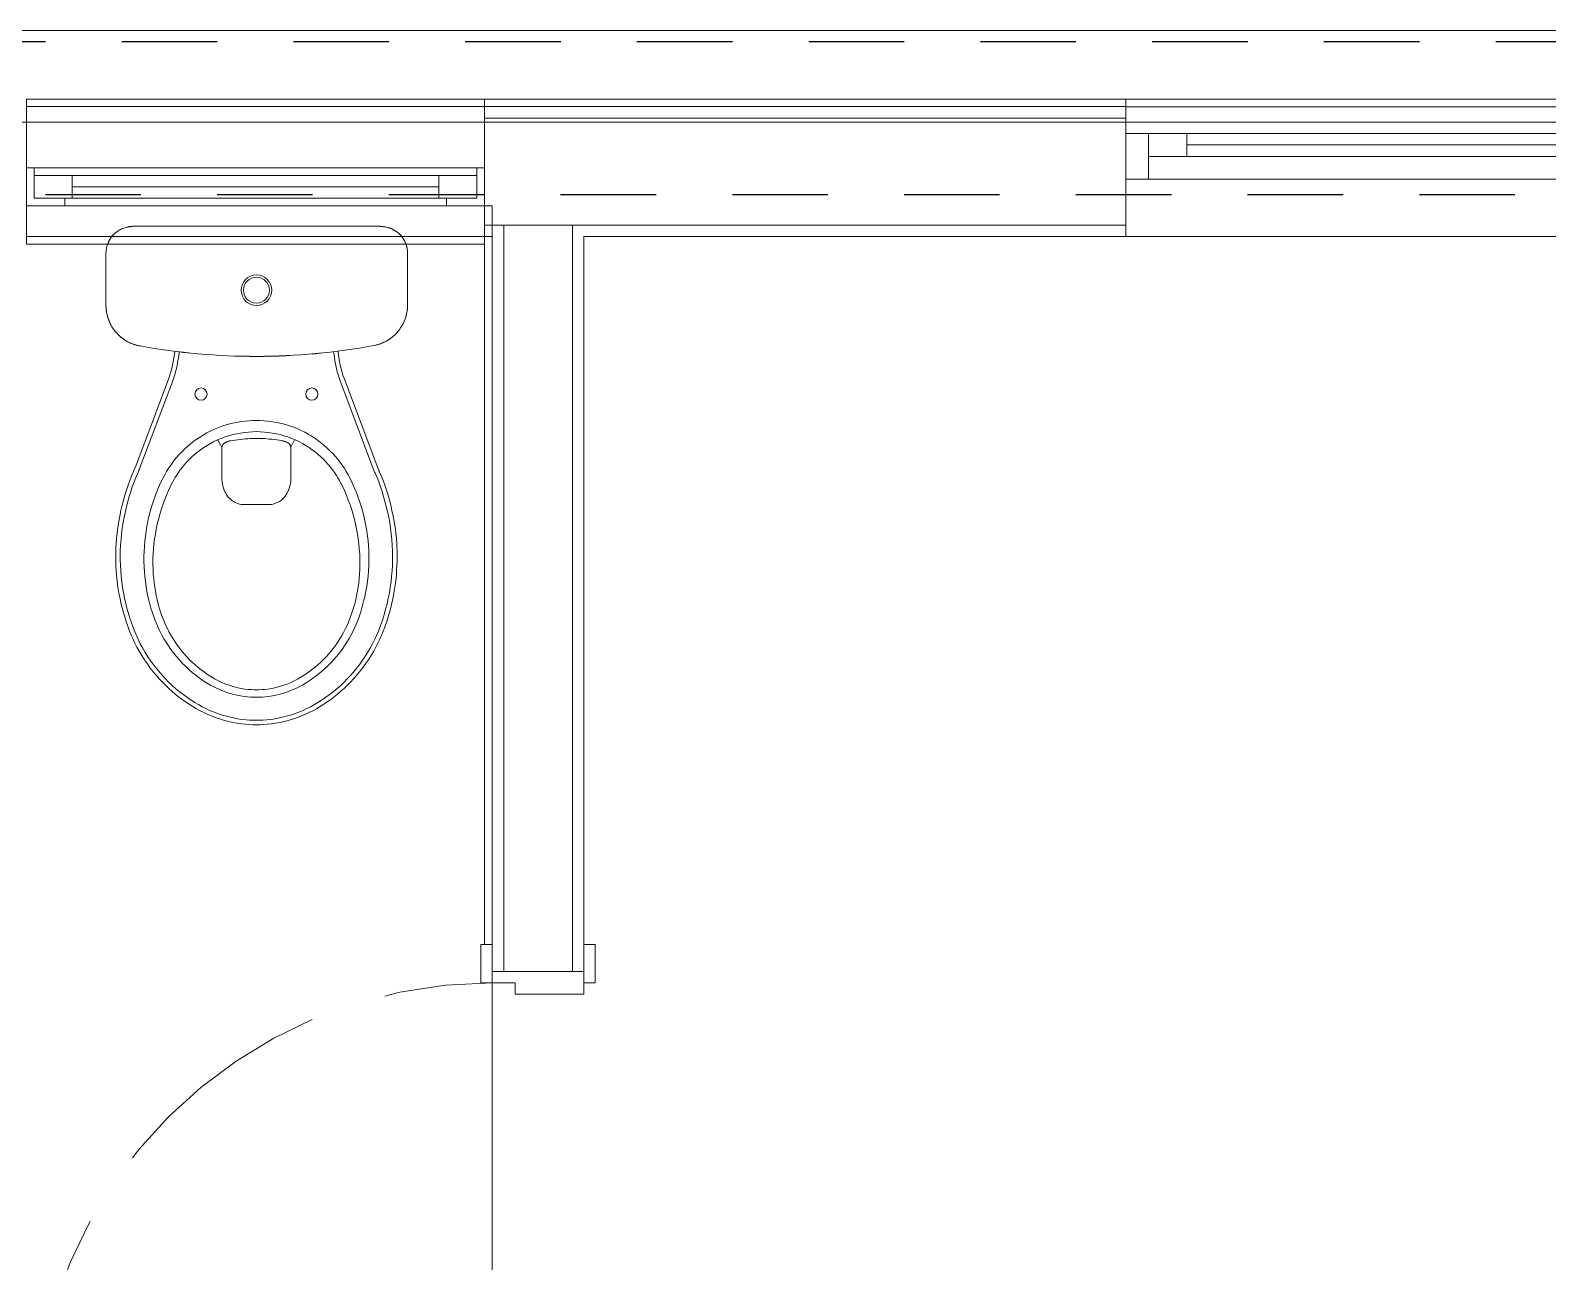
# Model space of a CAD drawing. Header units: millimetres. Extents: x 188.6 to 263.2, y 40.1 to 120.1.
# Drawn here: x 212.339 to 214.326, y 58.949 to 60.562 of the extents above; entities that cross this region are included whole.
import ezdxf

# ---------------------------------------------------------------- set-up
doc = ezdxf.new("R2010")
doc.units = ezdxf.units.MM
doc.set_wipeout_variables(frame=1)
for name, pattern in [('HIDDEN2', [0.1875, 0.125, -0.0625]), ('Linha Tracejada 3_1', [400, 300, -100]), ('Wipeout_Contour', [1000, 0, -1000])]:
    doc.linetypes.add(name, pattern=pattern)
for name, color, linetype in [('ARQ', 8, 'Continuous'), ('ESTR-VIGAS', 11, 'HIDDEN2'), ('ESTRUTURA', 7, 'Continuous'), ('Janelas ARCHICAD', 7, 'Continuous'), ('Portas ARCHICAD', 7, 'Continuous')]:
    doc.layers.add(name, color=color, linetype=linetype)

# ---------------------------------------------------------------- blocks, each defined once
blk = doc.blocks.new('ESTR-1TP-29.09.2016')
at = {"layer": 'ESTR-VIGAS'}
for points in [[(12.6374, 22.8702), (5.4374, 22.8702)], [(5.4374, 22.6702), (12.0924, 22.6702)]]:
    blk.add_lwpolyline(points, dxfattribs=at)
blk = doc.blocks.new('Vão de Janela Simples_2')
at = {"layer": 'Janelas ARCHICAD', "color": 8, "linetype": 'Continuous', "lineweight": 0}
for p, q in [((-300, 0), (-300, 10)), ((-300, 10), (300, 10)), ((-300, 0), (300, 0)), ((300, 0), (300, 10))]:
    blk.add_line(p, q, dxfattribs=at)
blk = doc.blocks.new('Vão de Janela Simples_3')
at = {"layer": 'Janelas ARCHICAD', "color": 8, "linetype": 'Continuous', "lineweight": 0}
for p, q in [((-700, 0), (-700, 10)), ((-700, 10), (700, 10)), ((-700, 0), (700, 0)), ((700, 0), (700, 10))]:
    blk.add_line(p, q, dxfattribs=at)
blk = doc.blocks.new('Janela de Correr 2-Folhas 21')
at = {"layer": 'Janelas ARCHICAD', "color": 8, "linetype": 'Continuous', "lineweight": 0}
for p, q in [((-700, 35), (700, 35)), ((-700, 35), (-700, 20)), ((-700, 20), (-700, 0)), ((700, 35), (700, 20)), ((700, 20), (700, 0)), ((-700, 0), (-670, 0)), ((-700, 0), (-700, -60)), ((-700, 0), (-700, -60)), ((-670, 0), (25, 0)), ((-670, 0), (-670, -60)), ((-25, 0), (670, 0)), ((-25, 0), (25, 0)), ((-25, -30), (-25, 0)), ((25, 0), (25, -30)), ((25, 0), (620, 0)), ((620, -30), (620, 0)), ((620, 0), (670, 0)), ((670, -60), (670, 0)), ((670, 0), (700, 0)), ((670, 0), (670, -30)), ((700, 0), (700, -60)), ((700, 0), (700, -60)), ((25, -15), (620, -15)), ((-670, -30), (-620, -30)), ((-670, -60), (-670, -30)), ((-620, -30), (-620, -60)), ((-620, -30), (-25, -30)), ((-25, -60), (-25, -30)), ((-25, -30), (25, -30)), ((25, -30), (-25, -30)), ((25, -30), (25, -60)), ((620, -30), (25, -30)), ((670, -30), (620, -30)), ((-620, -45), (-25, -45)), ((-670, -60), (-700, -60)), ((-700, -60), (-700, -120)), ((25, -60), (-670, -60)), ((-620, -60), (-670, -60)), ((-25, -60), (-620, -60)), ((670, -60), (-25, -60)), ((25, -60), (-25, -60)), ((700, -60), (670, -60)), ((700, -60), (700, -120)), ((-700, -120), (-700, -135)), ((-700, -135), (700, -135)), ((700, -120), (700, -135))]:
    blk.add_line(p, q, dxfattribs=at)
blk = doc.blocks.new('Janela 21')
at = {"layer": 'Janelas ARCHICAD', "color": 8, "linetype": 'Continuous', "lineweight": 0}
for p, q in [((-300, 80), (300, 80)), ((-300, 80), (-300, 65)), ((300, 80), (300, 65)), ((-300, 65), (-300, 0)), ((300, 65), (300, 0)), ((-300, 0), (-290, 0)), ((-300, 0), (-300, -50)), ((-300, 0), (-300, -50)), ((-290, 0), (-290, -40)), ((-290, 0), (290, 0)), ((290, -40), (290, 0)), ((290, 0), (300, 0)), ((300, 0), (300, -50)), ((300, 0), (300, -50)), ((-290, -10), (-240, -10)), ((-290, -40), (-290, -10)), ((-240, -10), (240, -10)), ((-240, -10), (-240, -40)), ((-240, -10), (240, -10)), ((240, -40), (240, -10)), ((240, -10), (290, -10)), ((290, -10), (290, -40)), ((-240, -25), (240, -25)), ((-250, -50), (-300, -50)), ((-300, -50), (-300, -75)), ((-290, -40), (-250, -40)), ((-240, -40), (-290, -40)), ((-250, -40), (-250, -50)), ((250, -50), (-250, -50)), ((240, -40), (-240, -40)), ((290, -40), (240, -40)), ((250, -50), (250, -40)), ((250, -40), (290, -40)), ((300, -50), (250, -50)), ((300, -50), (300, -75)), ((-300, -75), (-300, -90)), ((300, -75), (300, -90)), ((-300, -90), (300, -90))]:
    blk.add_line(p, q, dxfattribs=at)
blk = doc.blocks.new('Porta 21_4')
at = {"layer": 'Portas ARCHICAD', "color": 8, "linetype": 'Continuous', "lineweight": 0}
for p, q in [((270, 0), (270, 600)), ((270, 600), (300, 600)), ((300, 600), (300, 0)), ((-300, 15), (-350, 15)), ((-350, 15), (-350, 0)), ((-350, 0), (-300, 0)), ((-315, 0), (-350, 0)), ((-315, 0), (-350, 0)), ((-315, 0), (315, 0)), ((-300, 0), (-315, 0)), ((-315, 0), (-315, -120)), ((-315, -15), (-315, 0)), ((-315, -15), (-315, 0)), ((-300, 0), (-300, 15)), ((-300, -30), (-300, 0)), ((300, 0), (270, 0)), ((350, 15), (300, 15)), ((300, 15), (300, 0)), ((300, 0), (350, 0)), ((315, 0), (300, 0)), ((300, 0), (300, -30)), ((315, -120), (315, 0)), ((315, -15), (315, 0)), ((315, -15), (315, 0)), ((315, 0), (350, 0)), ((315, 0), (350, 0)), ((350, 0), (350, 15)), ((-315, -105), (-315, -15)), ((-315, -105), (-315, -15)), ((315, -105), (315, -15)), ((315, -105), (315, -15)), ((-285, -30), (-300, -30)), ((-285, -120), (-285, -30)), ((300, -30), (285, -30)), ((285, -30), (285, -120)), ((-315, -120), (-315, -105)), ((-315, -120), (-315, -105)), ((315, -120), (315, -105)), ((315, -120), (315, -105)), ((-300, -120), (-350, -120)), ((-350, -120), (-350, -135)), ((-315, -120), (-350, -120)), ((-315, -120), (-350, -120)), ((-350, -135), (-300, -135)), ((-315, -120), (-285, -120)), ((-300, -135), (-300, -120)), ((285, -120), (315, -120)), ((350, -120), (300, -120)), ((300, -120), (300, -135)), ((300, -135), (350, -135)), ((315, -120), (350, -120)), ((315, -120), (350, -120)), ((350, -135), (350, -120))]:
    blk.add_line(p, q, dxfattribs=at)
at = {"layer": 'Portas ARCHICAD', "color": 8, "linetype": 'Linha Tracejada 3_1', "lineweight": 0}
blk.add_arc((300, 0), 600, 90, 180, dxfattribs=at)
blk = doc.blocks.new('Vão de Porta Simples_19')
at = {"layer": 'Portas ARCHICAD', "color": 7, "linetype": 'Continuous', "lineweight": 0}
for p, q in [((-350, 0), (-350, 10)), ((350, 0), (350, 10))]:
    blk.add_line(p, q, dxfattribs=at)
blk = doc.blocks.new('arq-3pav')
at = {"layer": 'ARQ', "color": 8, "linetype": 'Continuous', "lineweight": 0}
for p, q in [((8.7653, 20.1701), (8.7653, 20.1101)), ((7.9253, 20.1251), (7.9253, 20.0751)), ((7.4642, 20.0484), (7.4642, 20.048)), ((7.4642, 20.0484), (7.7883, 20.0484)), ((7.4643, 20.048), (7.4643, 20.048)), ((7.7896, 20.048), (7.7896, 20.048)), ((7.4294, 20.0131), (7.4294, 19.9448)), ((7.4294, 20.0131), (7.4294, 20.0131)), ((7.4294, 20.0131), (7.4294, 19.9448)), ((7.8244, 19.9452), (7.8244, 20.0131)), ((7.8244, 20.0131), (7.8244, 20.0131)), ((7.8244, 19.9452), (7.8244, 20.0131)), ((7.4294, 19.9448), (7.4294, 19.9448)), ((7.8244, 19.9452), (7.8244, 19.9452)), ((7.4736, 19.8918), (7.4736, 19.8918)), ((7.7804, 19.8923), (7.7804, 19.8923)), ((7.4675, 19.7321), (7.5113, 19.8481)), ((7.5169, 19.846), (7.473, 19.73)), ((7.7361, 19.846), (7.78, 19.73)), ((7.7855, 19.7321), (7.7417, 19.8481)), ((7.6265, 19.7792), (7.6265, 19.7795)), ((7.5813, 19.7591), (7.576, 19.7685)), ((7.5813, 19.7517), (7.5813, 19.7591)), ((7.6717, 19.7591), (7.6762, 19.7689)), ((7.6717, 19.7517), (7.6717, 19.7591)), ((7.5813, 19.7515), (7.5813, 19.7517)), ((7.5813, 19.7517), (7.5813, 19.7515)), ((7.5813, 19.7481), (7.5813, 19.7515)), ((7.5813, 19.7481), (7.5813, 19.7276)), ((7.6717, 19.7515), (7.6717, 19.7517)), ((7.6717, 19.7517), (7.6717, 19.7515)), ((7.6717, 19.7481), (7.6717, 19.7515)), ((7.6717, 19.7481), (7.6717, 19.7276)), ((7.4652, 19.7283), (7.4651, 19.7283)), ((7.5813, 19.72), (7.5813, 19.7276)), ((7.6717, 19.72), (7.6717, 19.7276)), ((7.5159, 19.7119), (7.516, 19.7122)), ((7.5161, 19.7118), (7.5162, 19.7121)), ((7.7368, 19.7121), (7.7369, 19.7118)), ((7.7371, 19.7119), (7.737, 19.7122)), ((7.6265, 19.684), (7.6109, 19.684)), ((7.6265, 19.684), (7.6421, 19.684)), ((7.5032, 19.5369), (7.5031, 19.5372)), ((7.5033, 19.5369), (7.5032, 19.5372)), ((7.7498, 19.5372), (7.7497, 19.5369)), ((7.7498, 19.5369), (7.7499, 19.5372)), ((7.5716, 19.4559), (7.5712, 19.4562)), ((7.5717, 19.456), (7.5713, 19.4563)), ((7.6265, 19.4414), (7.6265, 19.4415)), ((7.6265, 19.4413), (7.6265, 19.4414)), ((7.6817, 19.4563), (7.6813, 19.456)), ((7.6814, 19.4559), (7.6818, 19.4562))]:
    blk.add_line(p, q, dxfattribs=at)
at = {"layer": 'ARQ', "color": 8, "linetype": 'Continuous', "lineweight": 0, "flags": 128}
for points in [[(7.9354, 20.0751), (7.9254, 20.0751)], [(7.4643, 20.048), (7.4609, 20.0478), (7.4575, 20.0473), (7.4542, 20.0465), (7.451, 20.0454), (7.4479, 20.0439), (7.4449, 20.0421), (7.4422, 20.0401), (7.4396, 20.0378), (7.4373, 20.0353), (7.4353, 20.0325), (7.4335, 20.0296), (7.4321, 20.0265), (7.4309, 20.0232), (7.4301, 20.0199), (7.4296, 20.0165), (7.4294, 20.0131)], [(7.4643, 20.048), (7.4635, 20.048), (7.4622, 20.048), (7.4608, 20.0478), (7.4594, 20.0477), (7.458, 20.0475), (7.4567, 20.0472), (7.4554, 20.0469), (7.454, 20.0465), (7.4527, 20.0461), (7.4514, 20.0456), (7.4502, 20.045), (7.4489, 20.0445), (7.4477, 20.0438), (7.4465, 20.0432), (7.4453, 20.0424), (7.4442, 20.0417), (7.4431, 20.0409), (7.442, 20.04), (7.441, 20.0391), (7.44, 20.0382), (7.439, 20.0372), (7.4381, 20.0362), (7.4372, 20.0351), (7.4363, 20.0341), (7.4355, 20.0329), (7.4348, 20.0318), (7.4341, 20.0306), (7.4334, 20.0294), (7.4328, 20.0282), (7.4322, 20.0269), (7.4317, 20.0257), (7.4313, 20.0244), (7.4308, 20.0231), (7.4305, 20.0217), (7.4302, 20.0204), (7.4299, 20.019), (7.4297, 20.0177), (7.4296, 20.0163), (7.4295, 20.0149), (7.4294, 20.0135), (7.4294, 20.0131)], [(7.8244, 20.0131), (7.8243, 20.0165), (7.8238, 20.0199), (7.8229, 20.0232), (7.8218, 20.0265), (7.8203, 20.0296), (7.8186, 20.0325), (7.8165, 20.0353), (7.8142, 20.0378), (7.8117, 20.0401), (7.8089, 20.0421), (7.806, 20.0439), (7.8029, 20.0454), (7.7997, 20.0465), (7.7963, 20.0473), (7.793, 20.0478), (7.7896, 20.048)], [(7.8244, 20.0131), (7.8244, 20.0139), (7.8244, 20.0153), (7.8243, 20.0167), (7.8241, 20.018), (7.8239, 20.0194), (7.8236, 20.0207), (7.8233, 20.0221), (7.8229, 20.0234), (7.8225, 20.0247), (7.822, 20.026), (7.8215, 20.0273), (7.8209, 20.0285), (7.8203, 20.0297), (7.8196, 20.0309), (7.8189, 20.0321), (7.8181, 20.0332), (7.8173, 20.0343), (7.8164, 20.0354), (7.8155, 20.0365), (7.8146, 20.0375), (7.8136, 20.0384), (7.8126, 20.0394), (7.8116, 20.0402), (7.8105, 20.0411), (7.8094, 20.0419), (7.8082, 20.0426), (7.807, 20.0433), (7.8058, 20.044), (7.8046, 20.0446), (7.8034, 20.0452), (7.8021, 20.0457), (7.8008, 20.0462), (7.7995, 20.0466), (7.7982, 20.047), (7.7968, 20.0473), (7.7955, 20.0475), (7.7941, 20.0477), (7.7927, 20.0479), (7.7913, 20.048), (7.79, 20.048), (7.7896, 20.048)], [(7.9253, 20.0251), (7.9254, 20.0251)], [(7.9254, 20.0251), (7.9254, 19.1077)], [(7.4294, 19.9448), (7.4295, 19.9417), (7.4298, 19.9387), (7.4302, 19.9357), (7.4308, 19.9327), (7.4315, 19.9298), (7.4325, 19.9269), (7.4335, 19.9241), (7.4348, 19.9213), (7.4362, 19.9186), (7.4377, 19.916), (7.4394, 19.9135), (7.4412, 19.9111), (7.4432, 19.9088), (7.4453, 19.9066), (7.4475, 19.9046), (7.4498, 19.9026), (7.4522, 19.9008), (7.4547, 19.8991), (7.4573, 19.8976), (7.46, 19.8962), (7.4627, 19.895), (7.4656, 19.8939), (7.4684, 19.893), (7.4714, 19.8923), (7.4736, 19.8918)], [(7.4294, 19.9448), (7.4294, 19.9446), (7.4294, 19.9428), (7.4295, 19.9411), (7.4297, 19.9394), (7.4299, 19.9377), (7.4301, 19.936), (7.4304, 19.9343), (7.4308, 19.9327), (7.4312, 19.931), (7.4317, 19.9294), (7.4322, 19.9277), (7.4327, 19.9261), (7.4334, 19.9245), (7.434, 19.9229), (7.4347, 19.9214), (7.4355, 19.9199), (7.4363, 19.9184), (7.4372, 19.9169), (7.4381, 19.9155), (7.439, 19.914), (7.44, 19.9127), (7.441, 19.9113), (7.4421, 19.91), (7.4433, 19.9087), (7.4444, 19.9074), (7.4456, 19.9062), (7.4468, 19.9051), (7.4481, 19.9039), (7.4494, 19.9029), (7.4508, 19.9018), (7.4522, 19.9008), (7.4536, 19.8998), (7.455, 19.8989), (7.4565, 19.8981), (7.458, 19.8972), (7.4595, 19.8965), (7.461, 19.8957), (7.4626, 19.895), (7.4642, 19.8944), (7.4658, 19.8938), (7.4674, 19.8933), (7.4691, 19.8928), (7.4707, 19.8924), (7.4724, 19.892), (7.4736, 19.8918)], [(7.7804, 19.8923), (7.7834, 19.8929), (7.7863, 19.8937), (7.7892, 19.8947), (7.792, 19.8958), (7.7947, 19.8971), (7.7974, 19.8985), (7.8, 19.9001), (7.8025, 19.9018), (7.8049, 19.9037), (7.8072, 19.9057), (7.8093, 19.9078), (7.8114, 19.9101), (7.8133, 19.9124), (7.815, 19.9148), (7.8167, 19.9174), (7.8182, 19.92), (7.8195, 19.9227), (7.8207, 19.9255), (7.8217, 19.9283), (7.8226, 19.9312), (7.8233, 19.9341), (7.8238, 19.9371), (7.8242, 19.9401), (7.8244, 19.9431), (7.8244, 19.9452)], [(7.7804, 19.8923), (7.7806, 19.8923), (7.7823, 19.8927), (7.784, 19.8931), (7.7857, 19.8935), (7.7873, 19.894), (7.7889, 19.8946), (7.7905, 19.8952), (7.7921, 19.8958), (7.7936, 19.8966), (7.7952, 19.8973), (7.7967, 19.8981), (7.7982, 19.899), (7.7996, 19.8999), (7.8011, 19.9008), (7.8025, 19.9018), (7.8038, 19.9028), (7.8051, 19.9039), (7.8064, 19.905), (7.8077, 19.9061), (7.8089, 19.9073), (7.8101, 19.9086), (7.8112, 19.9098), (7.8123, 19.9111), (7.8134, 19.9125), (7.8144, 19.9139), (7.8154, 19.9153), (7.8163, 19.9167), (7.8172, 19.9181), (7.818, 19.9196), (7.8188, 19.9211), (7.8195, 19.9227), (7.8202, 19.9242), (7.8208, 19.9258), (7.8214, 19.9274), (7.822, 19.929), (7.8225, 19.9307), (7.8229, 19.9323), (7.8233, 19.934), (7.8236, 19.9357), (7.8239, 19.9374), (7.8241, 19.9391), (7.8243, 19.9408), (7.8244, 19.9425), (7.8244, 19.9442), (7.8244, 19.9452)], [(7.5113, 19.8481), (7.5128, 19.8522), (7.514, 19.8564), (7.5152, 19.8606), (7.5162, 19.865), (7.5171, 19.8693), (7.5179, 19.8737), (7.5191, 19.8809), (7.5197, 19.8848)], [(7.5256, 19.884), (7.5253, 19.8822), (7.5243, 19.8761), (7.5233, 19.87), (7.5225, 19.866), (7.5216, 19.862), (7.5206, 19.8579), (7.5195, 19.8539), (7.5183, 19.85), (7.5169, 19.846)], [(7.7274, 19.8842), (7.7277, 19.8822), (7.7287, 19.8761), (7.7297, 19.87), (7.7305, 19.866), (7.7314, 19.862), (7.7324, 19.8579), (7.7335, 19.8539), (7.7347, 19.85), (7.7361, 19.846)], [(7.7417, 19.8481), (7.7402, 19.8522), (7.739, 19.8564), (7.7378, 19.8606), (7.7368, 19.865), (7.7359, 19.8693), (7.7351, 19.8737), (7.7339, 19.8809), (7.7333, 19.885)], [(7.5039, 19.7183), (7.5063, 19.7229), (7.5089, 19.7275), (7.5116, 19.7319), (7.5146, 19.7362), (7.5179, 19.7408), (7.5215, 19.7452), (7.5253, 19.7495), (7.5292, 19.7536), (7.5326, 19.7569), (7.536, 19.7601), (7.5396, 19.7631), (7.5433, 19.766), (7.5471, 19.7688), (7.5518, 19.772), (7.5566, 19.775), (7.5616, 19.7778), (7.5666, 19.7804), (7.5709, 19.7824), (7.5752, 19.7842), (7.5796, 19.7859), (7.584, 19.7874), (7.5885, 19.7888), (7.5931, 19.79), (7.5977, 19.7911), (7.6024, 19.792), (7.6071, 19.7928), (7.6119, 19.7934), (7.6168, 19.7938), (7.6216, 19.7941), (7.6265, 19.7942)], [(7.516, 19.7122), (7.5178, 19.7156), (7.5197, 19.7189), (7.5217, 19.7222), (7.5242, 19.7259), (7.5268, 19.7296), (7.5296, 19.7331), (7.5324, 19.7365), (7.5355, 19.74), (7.5387, 19.7433), (7.542, 19.7464), (7.5454, 19.7495), (7.5493, 19.7527), (7.5534, 19.7558), (7.5576, 19.7587), (7.5619, 19.7614), (7.5663, 19.764), (7.5709, 19.7664), (7.5756, 19.7686), (7.5803, 19.7706), (7.5853, 19.7725), (7.5904, 19.7741), (7.5955, 19.7756), (7.6007, 19.7768), (7.6058, 19.7777), (7.6109, 19.7785), (7.6161, 19.779), (7.6213, 19.7794), (7.6265, 19.7795)], [(7.6265, 19.7942), (7.6313, 19.7941), (7.636, 19.7938), (7.6408, 19.7934), (7.6455, 19.7928), (7.6503, 19.7921), (7.6551, 19.7911), (7.6598, 19.79), (7.6645, 19.7888), (7.6699, 19.7871), (7.6753, 19.7852), (7.6806, 19.783), (7.6858, 19.7807), (7.69, 19.7786), (7.6941, 19.7763), (7.6981, 19.774), (7.7021, 19.7714), (7.7059, 19.7688), (7.7105, 19.7654), (7.7149, 19.7618), (7.7192, 19.758), (7.7233, 19.7541), (7.7266, 19.7507), (7.7297, 19.7472), (7.7328, 19.7437), (7.7357, 19.74), (7.7384, 19.7362), (7.7414, 19.7319), (7.7441, 19.7275), (7.7467, 19.7229), (7.7491, 19.7183)], [(7.737, 19.7122), (7.7352, 19.7156), (7.7333, 19.7189), (7.7313, 19.7222), (7.7288, 19.7259), (7.7262, 19.7296), (7.7234, 19.7331), (7.7206, 19.7365), (7.7175, 19.74), (7.7143, 19.7433), (7.711, 19.7464), (7.7076, 19.7495), (7.7037, 19.7527), (7.6996, 19.7558), (7.6954, 19.7587), (7.6911, 19.7614), (7.6867, 19.764), (7.6821, 19.7664), (7.6774, 19.7686), (7.6727, 19.7706), (7.6677, 19.7725), (7.6626, 19.7741), (7.6575, 19.7756), (7.6523, 19.7768), (7.6472, 19.7777), (7.6421, 19.7785), (7.6369, 19.779), (7.6317, 19.7794), (7.6265, 19.7795)], [(7.5813, 19.7591), (7.5815, 19.7599), (7.5817, 19.7606), (7.5819, 19.7613), (7.5822, 19.7619), (7.5825, 19.7625), (7.5828, 19.7629), (7.5831, 19.7633), (7.5834, 19.7637), (7.5838, 19.764), (7.5838, 19.764)], [(7.5838, 19.764), (7.5841, 19.7642), (7.5846, 19.7646), (7.5852, 19.7649), (7.5858, 19.7652), (7.5864, 19.7656), (7.5871, 19.7659), (7.5877, 19.7661), (7.5884, 19.7664), (7.5891, 19.7666), (7.5898, 19.7669), (7.5906, 19.7671), (7.5913, 19.7672), (7.5918, 19.7673)], [(7.5918, 19.7673), (7.5922, 19.7674), (7.5955, 19.768), (7.5988, 19.7685), (7.6021, 19.7689), (7.6054, 19.7694), (7.6086, 19.7697), (7.6119, 19.77), (7.6151, 19.7702), (7.6183, 19.7704), (7.6214, 19.7705), (7.6245, 19.7706), (7.6265, 19.7706)], [(7.6265, 19.7706), (7.6278, 19.7706), (7.6308, 19.7705), (7.634, 19.7704), (7.6371, 19.7703), (7.6402, 19.7701), (7.6434, 19.7698), (7.6466, 19.7695), (7.6498, 19.7691), (7.6531, 19.7687), (7.6563, 19.7682), (7.6596, 19.7676), (7.6612, 19.7673)], [(7.6612, 19.7673), (7.6616, 19.7672), (7.6623, 19.7671), (7.663, 19.7669), (7.6637, 19.7667), (7.6644, 19.7665), (7.6651, 19.7662), (7.6658, 19.7659), (7.6664, 19.7657), (7.667, 19.7654), (7.6676, 19.765), (7.6682, 19.7647), (7.6687, 19.7643), (7.6692, 19.764)], [(7.6692, 19.764), (7.6693, 19.7639), (7.6697, 19.7636), (7.67, 19.7632), (7.6703, 19.7628), (7.6706, 19.7624), (7.6709, 19.7618), (7.6711, 19.7612), (7.6713, 19.7606), (7.6715, 19.7599), (7.6717, 19.7591), (7.6717, 19.7591)], [(7.5813, 19.7517), (7.5813, 19.7517)], [(7.6717, 19.7517), (7.6717, 19.7517)], [(7.449, 19.6763), (7.4506, 19.683), (7.4523, 19.6896), (7.4541, 19.6962), (7.4561, 19.7027), (7.4583, 19.7092), (7.4606, 19.7157), (7.463, 19.7216), (7.4655, 19.7275)], [(7.471, 19.7251), (7.4685, 19.7194), (7.4662, 19.7136), (7.4639, 19.7073), (7.4618, 19.7009), (7.4599, 19.6945), (7.4581, 19.6881), (7.4564, 19.6815), (7.4548, 19.675)], [(7.4933, 19.5336), (7.4915, 19.5385), (7.4899, 19.5435), (7.4883, 19.5485), (7.4869, 19.5536), (7.4856, 19.5587), (7.4844, 19.5638), (7.4831, 19.5702), (7.482, 19.5766), (7.481, 19.5831), (7.4803, 19.5896), (7.4797, 19.5961), (7.4793, 19.6026), (7.4791, 19.6093), (7.4791, 19.616), (7.4793, 19.6227), (7.4797, 19.6294), (7.4802, 19.6361), (7.481, 19.6428), (7.4819, 19.6493), (7.483, 19.6557), (7.4843, 19.6621), (7.4857, 19.6684), (7.4873, 19.6747), (7.4891, 19.681), (7.4911, 19.6874), (7.4933, 19.6937), (7.4957, 19.7), (7.4982, 19.7062), (7.501, 19.7123), (7.5039, 19.7183)], [(7.5949, 19.689), (7.5932, 19.6904), (7.5916, 19.6918), (7.5901, 19.6934), (7.5887, 19.6952), (7.5874, 19.697), (7.5863, 19.6989), (7.5853, 19.7008), (7.5844, 19.7028), (7.5834, 19.7055), (7.5826, 19.7084), (7.582, 19.7113), (7.5816, 19.7141), (7.5814, 19.717), (7.5813, 19.72)], [(7.6581, 19.689), (7.6598, 19.6904), (7.6614, 19.6918), (7.6629, 19.6934), (7.6643, 19.6952), (7.6656, 19.697), (7.6667, 19.6989), (7.6677, 19.7008), (7.6686, 19.7028), (7.6696, 19.7055), (7.6704, 19.7084), (7.671, 19.7113), (7.6714, 19.7141), (7.6716, 19.717), (7.6717, 19.72)], [(7.7491, 19.7183), (7.752, 19.7125), (7.7546, 19.7065), (7.7571, 19.7005), (7.7594, 19.6944), (7.7616, 19.6883), (7.7636, 19.6821), (7.7654, 19.6756), (7.7671, 19.6692), (7.7686, 19.6626), (7.7699, 19.6561), (7.7711, 19.6495), (7.772, 19.6428), (7.7727, 19.6363), (7.7733, 19.6298), (7.7737, 19.6233), (7.7739, 19.6168), (7.7739, 19.6103), (7.7737, 19.6037), (7.7734, 19.597), (7.7728, 19.5903), (7.772, 19.5837), (7.7711, 19.577), (7.7699, 19.5704), (7.7686, 19.5638), (7.7674, 19.5587), (7.7661, 19.5536), (7.7647, 19.5486), (7.7632, 19.5435), (7.7615, 19.5385), (7.7597, 19.5336)], [(7.782, 19.7251), (7.7845, 19.7194), (7.7868, 19.7136), (7.7891, 19.7073), (7.7912, 19.7009), (7.7931, 19.6945), (7.7949, 19.6881), (7.7966, 19.6815), (7.7982, 19.675)], [(7.804, 19.6763), (7.8024, 19.683), (7.8007, 19.6896), (7.7989, 19.6962), (7.7969, 19.7027), (7.7947, 19.7092), (7.7924, 19.7157), (7.79, 19.7216), (7.7875, 19.7275)], [(7.5031, 19.5372), (7.5027, 19.5383), (7.5009, 19.5435), (7.4992, 19.5488), (7.4978, 19.5541), (7.4964, 19.5595), (7.4952, 19.5649), (7.4942, 19.5704), (7.4933, 19.576), (7.4925, 19.5816), (7.4919, 19.5872), (7.4914, 19.5928), (7.4911, 19.5994), (7.4909, 19.6061), (7.491, 19.6128), (7.4912, 19.6195), (7.4917, 19.6261), (7.4923, 19.6326), (7.4931, 19.639), (7.4941, 19.6454), (7.4952, 19.6518), (7.4966, 19.6582), (7.4981, 19.6645), (7.4998, 19.6709), (7.5017, 19.6773), (7.5038, 19.6836), (7.5061, 19.6899), (7.5086, 19.6961), (7.5112, 19.7022), (7.5135, 19.7071), (7.5159, 19.7119)], [(7.5159, 19.7119), (7.516, 19.7119), (7.5161, 19.7118), (7.5161, 19.7118)], [(7.5162, 19.7121), (7.5162, 19.7121), (7.5162, 19.7121), (7.5161, 19.7122), (7.516, 19.7122)], [(7.7368, 19.7121), (7.7368, 19.7121), (7.7369, 19.7122), (7.737, 19.7122)], [(7.7371, 19.7119), (7.737, 19.7119), (7.7369, 19.7118), (7.7369, 19.7118)], [(7.7499, 19.5372), (7.7503, 19.5383), (7.7521, 19.5435), (7.7538, 19.5488), (7.7553, 19.5541), (7.7566, 19.5595), (7.7578, 19.5649), (7.7588, 19.5704), (7.7597, 19.576), (7.7605, 19.5816), (7.7611, 19.5872), (7.7616, 19.5928), (7.7619, 19.5994), (7.7621, 19.6061), (7.762, 19.6128), (7.7618, 19.6195), (7.7613, 19.6261), (7.7607, 19.6326), (7.7599, 19.639), (7.7589, 19.6454), (7.7578, 19.6518), (7.7564, 19.6582), (7.7549, 19.6645), (7.7532, 19.6709), (7.7513, 19.6773), (7.7492, 19.6836), (7.7469, 19.6899), (7.7444, 19.6961), (7.7418, 19.7022), (7.7395, 19.7071), (7.7371, 19.7119)], [(7.6109, 19.684), (7.6087, 19.6841), (7.6066, 19.6843), (7.6045, 19.6847), (7.6025, 19.6853), (7.6009, 19.6858), (7.5993, 19.6865), (7.5978, 19.6872), (7.5963, 19.6881), (7.5949, 19.689)], [(7.6421, 19.684), (7.6443, 19.6841), (7.6464, 19.6843), (7.6485, 19.6847), (7.6505, 19.6853), (7.6521, 19.6858), (7.6537, 19.6865), (7.6552, 19.6872), (7.6567, 19.6881), (7.6581, 19.689)], [(7.4422, 19.6156), (7.4422, 19.6197), (7.4423, 19.6238), (7.4424, 19.628), (7.4426, 19.6321), (7.4432, 19.6395), (7.4439, 19.6469), (7.4449, 19.6543), (7.4461, 19.6617), (7.4474, 19.669), (7.449, 19.6763)], [(7.4548, 19.675), (7.4533, 19.6677), (7.4519, 19.6604), (7.4507, 19.6531), (7.4498, 19.6457), (7.4491, 19.6382), (7.4485, 19.6307), (7.4482, 19.6231), (7.4481, 19.6156)], [(7.7982, 19.675), (7.7998, 19.6677), (7.8011, 19.6604), (7.8023, 19.6531), (7.8032, 19.6457), (7.8039, 19.6382), (7.8045, 19.6307), (7.8048, 19.6231), (7.8049, 19.6156)], [(7.8108, 19.6156), (7.8108, 19.6197), (7.8107, 19.6238), (7.8106, 19.628), (7.8104, 19.6321), (7.8098, 19.6395), (7.8091, 19.6469), (7.8081, 19.6543), (7.8069, 19.6617), (7.8056, 19.669), (7.804, 19.6763)], [(7.6265, 19.3956), (7.6218, 19.3957), (7.6171, 19.3959), (7.6124, 19.3962), (7.6068, 19.3968), (7.6013, 19.3976), (7.5958, 19.3987), (7.5903, 19.3999), (7.5848, 19.4012), (7.5793, 19.4029), (7.5738, 19.4047), (7.5684, 19.4068), (7.563, 19.409), (7.5578, 19.4115), (7.5528, 19.414), (7.5479, 19.4167), (7.5431, 19.4195), (7.5384, 19.4225), (7.5338, 19.4256), (7.5292, 19.4289), (7.5246, 19.4323), (7.5202, 19.4359), (7.5158, 19.4395), (7.5116, 19.4433), (7.5074, 19.4474), (7.5033, 19.4515), (7.4993, 19.4557), (7.4954, 19.4601), (7.4917, 19.4646), (7.4875, 19.4699), (7.4836, 19.4753), (7.4798, 19.4808), (7.4762, 19.4865), (7.4728, 19.4922), (7.47, 19.4973), (7.4674, 19.5024), (7.4649, 19.5076), (7.4626, 19.5129), (7.4604, 19.5182), (7.4584, 19.5235), (7.4558, 19.5308), (7.4535, 19.5382), (7.4514, 19.5456), (7.4495, 19.553), (7.4478, 19.5606), (7.4464, 19.5681), (7.4451, 19.5759), (7.444, 19.5838), (7.4432, 19.5917), (7.4428, 19.5976), (7.4424, 19.6036), (7.4422, 19.6096), (7.4422, 19.6156)], [(7.4481, 19.6156), (7.4481, 19.6117), (7.4483, 19.6045), (7.4488, 19.5973), (7.4494, 19.5901), (7.4502, 19.5829), (7.4512, 19.5757), (7.4523, 19.5686), (7.4538, 19.5613), (7.4554, 19.5541), (7.4572, 19.5468), (7.4593, 19.5397), (7.4615, 19.5326), (7.464, 19.5256), (7.4663, 19.5195), (7.4688, 19.5135), (7.4715, 19.5076), (7.4744, 19.5017), (7.4775, 19.496), (7.4809, 19.4902), (7.4844, 19.4846), (7.4882, 19.479), (7.4922, 19.4736), (7.4963, 19.4683), (7.4999, 19.464), (7.5037, 19.4598), (7.5075, 19.4556), (7.5115, 19.4516), (7.5156, 19.4477), (7.5207, 19.4432), (7.5259, 19.4389), (7.5312, 19.4348), (7.5367, 19.4308), (7.5412, 19.4277), (7.5459, 19.4248), (7.5506, 19.422), (7.5554, 19.4193), (7.5604, 19.4168), (7.5652, 19.4145), (7.5702, 19.4124), (7.5753, 19.4105), (7.5804, 19.4088), (7.5856, 19.4072), (7.5909, 19.4058), (7.5964, 19.4046), (7.6019, 19.4036), (7.6074, 19.4027), (7.613, 19.4021), (7.6175, 19.4018), (7.622, 19.4016), (7.6265, 19.4015)], [(7.6265, 19.3956), (7.6312, 19.3957), (7.6359, 19.3959), (7.6406, 19.3962), (7.6462, 19.3968), (7.6517, 19.3976), (7.6572, 19.3987), (7.6627, 19.3999), (7.6682, 19.4012), (7.6737, 19.4029), (7.6792, 19.4047), (7.6846, 19.4068), (7.69, 19.409), (7.6952, 19.4115), (7.7002, 19.414), (7.7051, 19.4167), (7.7099, 19.4195), (7.7146, 19.4225), (7.7192, 19.4256), (7.7238, 19.4289), (7.7284, 19.4323), (7.7328, 19.4359), (7.7372, 19.4395), (7.7414, 19.4433), (7.7456, 19.4474), (7.7497, 19.4515), (7.7537, 19.4557), (7.7576, 19.4601), (7.7613, 19.4646), (7.7655, 19.4699), (7.7694, 19.4753), (7.7732, 19.4808), (7.7768, 19.4865), (7.7802, 19.4922), (7.783, 19.4973), (7.7856, 19.5024), (7.7881, 19.5076), (7.7904, 19.5129), (7.7926, 19.5182), (7.7946, 19.5235), (7.7972, 19.5308), (7.7995, 19.5382), (7.8016, 19.5456), (7.8035, 19.553), (7.8052, 19.5606), (7.8066, 19.5681), (7.8079, 19.5759), (7.809, 19.5838), (7.8098, 19.5917), (7.8102, 19.5976), (7.8106, 19.6036), (7.8108, 19.6096), (7.8108, 19.6156)], [(7.8049, 19.6156), (7.8049, 19.6117), (7.8047, 19.6045), (7.8043, 19.5973), (7.8036, 19.5901), (7.8028, 19.5829), (7.8019, 19.5757), (7.8007, 19.5686), (7.7992, 19.5613), (7.7976, 19.5541), (7.7958, 19.5468), (7.7937, 19.5397), (7.7915, 19.5326), (7.789, 19.5256), (7.7867, 19.5195), (7.7842, 19.5135), (7.7815, 19.5076), (7.7786, 19.5017), (7.7755, 19.496), (7.7721, 19.4902), (7.7686, 19.4846), (7.7648, 19.479), (7.7609, 19.4736), (7.7567, 19.4683), (7.7531, 19.464), (7.7493, 19.4598), (7.7455, 19.4556), (7.7415, 19.4516), (7.7374, 19.4477), (7.7323, 19.4432), (7.7271, 19.4389), (7.7218, 19.4348), (7.7163, 19.4308), (7.7118, 19.4277), (7.7071, 19.4248), (7.7024, 19.422), (7.6976, 19.4193), (7.6927, 19.4168), (7.6878, 19.4145), (7.6828, 19.4124), (7.6777, 19.4105), (7.6726, 19.4088), (7.6674, 19.4072), (7.6621, 19.4058), (7.6566, 19.4046), (7.6511, 19.4036), (7.6456, 19.4027), (7.64, 19.4021), (7.6355, 19.4018), (7.631, 19.4016), (7.6265, 19.4015)], [(7.5663, 19.4477), (7.5613, 19.4506), (7.5564, 19.4538), (7.5517, 19.4571), (7.547, 19.4606), (7.5425, 19.4642), (7.5379, 19.4682), (7.5335, 19.4723), (7.5293, 19.4765), (7.5252, 19.4809), (7.5213, 19.4854), (7.5177, 19.4899), (7.5143, 19.4944), (7.5111, 19.499), (7.5081, 19.5036), (7.5053, 19.5083), (7.5026, 19.5131), (7.5, 19.5181), (7.4976, 19.5232), (7.4954, 19.5283), (7.4933, 19.5336)], [(7.5031, 19.5372), (7.5032, 19.5372), (7.5032, 19.5372)], [(7.5712, 19.4562), (7.5668, 19.4588), (7.5625, 19.4616), (7.5583, 19.4645), (7.5542, 19.4675), (7.5502, 19.4707), (7.5461, 19.4741), (7.5423, 19.4777), (7.5385, 19.4813), (7.5348, 19.4852), (7.5313, 19.4891), (7.5278, 19.4933), (7.5244, 19.4977), (7.5212, 19.5022), (7.5181, 19.5068), (7.5152, 19.5115), (7.5124, 19.5164), (7.5098, 19.5215), (7.5073, 19.5267), (7.5051, 19.532), (7.5032, 19.5369)], [(7.5032, 19.5369), (7.5033, 19.5369), (7.5033, 19.5369), (7.5033, 19.5369)], [(7.6818, 19.4562), (7.6862, 19.4588), (7.6905, 19.4616), (7.6947, 19.4645), (7.6988, 19.4675), (7.7028, 19.4707), (7.7069, 19.4741), (7.7107, 19.4777), (7.7145, 19.4813), (7.7182, 19.4852), (7.7217, 19.4891), (7.7252, 19.4933), (7.7286, 19.4977), (7.7318, 19.5022), (7.7349, 19.5068), (7.7378, 19.5115), (7.7406, 19.5164), (7.7432, 19.5215), (7.7457, 19.5267), (7.7479, 19.532), (7.7498, 19.5369)], [(7.7597, 19.5336), (7.7577, 19.5284), (7.7555, 19.5234), (7.7531, 19.5184), (7.7506, 19.5135), (7.748, 19.5087), (7.745, 19.5038), (7.742, 19.4991), (7.7387, 19.4944), (7.7353, 19.4899), (7.7317, 19.4854), (7.7279, 19.481), (7.724, 19.4768), (7.7199, 19.4727), (7.7156, 19.4687), (7.7113, 19.4648), (7.7066, 19.4611), (7.7018, 19.4575), (7.6969, 19.454), (7.6918, 19.4507), (7.6867, 19.4477)], [(7.7498, 19.5369), (7.7497, 19.5369), (7.7497, 19.5369), (7.7497, 19.5369)], [(7.7499, 19.5372), (7.7498, 19.5372), (7.7498, 19.5372)], [(7.5712, 19.4562), (7.5712, 19.4562), (7.5713, 19.4563), (7.5713, 19.4563)], [(7.5716, 19.4559), (7.5717, 19.456)], [(7.6265, 19.4413), (7.623, 19.4414), (7.6195, 19.4416), (7.6159, 19.4418), (7.6114, 19.4424), (7.6068, 19.4431), (7.6023, 19.444), (7.5978, 19.4451), (7.5936, 19.4464), (7.5893, 19.4478), (7.5852, 19.4493), (7.5811, 19.4511), (7.577, 19.453), (7.5743, 19.4544), (7.5716, 19.4559)], [(7.6265, 19.4413), (7.63, 19.4414), (7.6336, 19.4416), (7.6371, 19.4418), (7.6416, 19.4424), (7.6462, 19.4431), (7.6507, 19.444), (7.6552, 19.4451), (7.6594, 19.4464), (7.6637, 19.4478), (7.6678, 19.4493), (7.6719, 19.4511), (7.676, 19.453), (7.6787, 19.4544), (7.6814, 19.4559)], [(7.6814, 19.4559), (7.6813, 19.456)], [(7.6818, 19.4562), (7.6818, 19.4562), (7.6817, 19.4563), (7.6817, 19.4563)]]:
    blk.add_lwpolyline(points, dxfattribs=at)
at = {"layer": 'ARQ', "color": 8, "linetype": 'Continuous', "lineweight": 0}
for centre, radius in [((7.6265, 19.9647), 0.02), ((7.6265, 19.9647), 0.017), ((7.5539, 19.8287), 0.00801), ((7.6991, 19.8287), 0.00801)]:
    blk.add_circle(centre, radius, dxfattribs=at)
for centre, radius, start, end in [((7.4642, 20.0233), 0.025, 104.5132, 107.5567), ((7.4642, 20.0232), 0.0252, 89.9985, 104.5028), ((7.7883, 20.0232), 0.0251, 78.2657, 90.0025), ((7.6257, 20.7274), 0.8493, 259.6825, 280.496), ((7.6257, 20.7274), 0.8494, 259.6825, 280.496), ((7.391, 19.7616), 0.0819, 335.3949, 338.8845), ((7.3938, 19.76), 0.0848, 335.6518, 339.2799), ((7.8592, 19.76), 0.0848, 200.7201, 204.3482), ((7.862, 19.7616), 0.0819, 201.1155, 204.6051), ((7.6265, 19.553), 0.1213, 240.2551, 270.0007), ((7.6265, 19.553), 0.1213, 269.9994, 299.7449)]:
    blk.add_arc(centre, radius, start, end, dxfattribs=at)
at = {"color": 8, "linetype": 'Wipeout_Contour', "lineweight": 0, "ltscale": 73226.479922}
blk.add_wipeout([(11.355, 20.305), (0, 20.305), (0.015, 20.29), (11.34, 20.29)], dxfattribs=at).dxf.layer = 'ARQ'
at = {"color": 8, "linetype": 'Wipeout_Contour', "lineweight": 0, "ltscale": 63184.084385}
blk.add_wipeout([(8.0554, 20.0501), (8.0554, 20.0351), (8.7653, 20.0351), (8.7653, 20.0501)], dxfattribs=at).dxf.layer = 'ARQ'
at = {"layer": 'ARQ', "color": 8, "linetype": 'Continuous', "lineweight": 0}
for p, q in [((8.7653, 20.1101), (8.7653, 20.0501)), ((8.7653, 20.0501), (8.7653, 20.0351))]:
    blk.add_line(p, q, dxfattribs=at)
at = {"layer": 'ARQ', "color": 8, "linetype": 'Continuous', "lineweight": 0, "flags": 128}
blk.add_lwpolyline([(11.355, 20.305), (0, 20.305)], dxfattribs=at)
at = {"color": 8, "linetype": 'Wipeout_Contour', "lineweight": 0, "ltscale": 180778.341288}
blk.add_wipeout([(11.34, 20.29), (0.015, 20.29), (0.105, 20.2), (2.5353, 20.2), (2.5353, 20.2051), (3.7653, 20.2051), (3.7653, 20.2), (10.9353, 20.2), (10.9353, 20.205), (11.255, 20.205)], dxfattribs=at).dxf.layer = 'ARQ'
at = {"color": 8, "linetype": 'Wipeout_Contour', "lineweight": 0, "ltscale": 64126.113967}
blk.add_wipeout([(8.0404, 20.0351), (8.0554, 20.0351), (8.0554, 20.0501), (8.0404, 20.0501)], dxfattribs=at).dxf.layer = 'ARQ'
at = {"layer": 'ARQ', "color": 8, "linetype": 'Continuous', "lineweight": 0}
blk.add_line((8.7653, 20.0501), (8.0554, 20.0501), dxfattribs=at)
at = {"layer": 'ARQ', "color": 8, "linetype": 'Continuous', "lineweight": 0, "flags": 128}
for points in [[(8.7653, 20.215), (7.9253, 20.2151)], [(8.7653, 20.215), (7.9253, 20.2151)], [(8.0554, 20.0351), (8.7653, 20.0351)]]:
    blk.add_lwpolyline(points, dxfattribs=at)
at = {"color": 8, "linetype": 'Wipeout_Contour', "lineweight": 0, "ltscale": 67287.348139}
blk.add_wipeout([(10.9353, 20.2), (3.7653, 20.2), (3.7653, 20.185), (10.9353, 20.185)], dxfattribs=at).dxf.layer = 'ARQ'
at = {"color": 8, "linetype": 'Wipeout_Contour', "lineweight": 0, "ltscale": 64265.588216}
blk.add_wipeout([(7.9504, 20.0351), (8.0404, 20.0351), (8.0404, 20.0501), (7.9504, 20.0501)], dxfattribs=at).dxf.layer = 'ARQ'
at = {"layer": 'ARQ', "color": 8, "linetype": 'Continuous', "lineweight": 0}
for p in [(8.0554, 20.0501), (8.0404, 20.0351)]:
    blk.add_line(p, (8.0404, 20.0501), dxfattribs=at)
at = {"layer": 'ARQ', "color": 8, "linetype": 'Continuous', "lineweight": 0, "flags": 128}
for points in [[(7.9253, 20.2051), (8.7653, 20.205)], [(7.9253, 20.2051), (8.7653, 20.205)], [(3.7653, 20.185), (10.9353, 20.185)]]:
    blk.add_lwpolyline(points, dxfattribs=at)
at = {"layer": 'ARQ', "color": 8, "linetype": 'Continuous', "lineweight": 0, "xscale": 0.001, "yscale": 0.001, "rotation": 359.9993678355372}
for name, p in [('Vão de Janela Simples_2', (7.6253, 20.2051)), ('Vão de Janela Simples_2', (7.6253, 20.2051)), ('Vão de Janela Simples_3', (9.4653, 20.205)), ('Vão de Janela Simples_3', (9.4653, 20.205))]:
    blk.add_blockref(name, p, dxfattribs=at)
at = {"color": 8, "linetype": 'Wipeout_Contour', "lineweight": 0, "ltscale": 64405.167341}
blk.add_wipeout([(7.9354, 20.0351), (7.9504, 20.0351), (7.9504, 20.0501), (7.9354, 20.0501)], dxfattribs=at).dxf.layer = 'ARQ'
at = {"layer": 'ARQ', "color": 8, "linetype": 'Continuous', "lineweight": 0}
for p, q in [((7.9504, 20.0501), (7.9504, 20.0351)), ((8.0404, 20.0501), (7.9504, 20.0501))]:
    blk.add_line(p, q, dxfattribs=at)
at = {"color": 8, "linetype": 'Wipeout_Contour', "lineweight": 0, "ltscale": 63828.4521}
blk.add_wipeout([(7.9253, 20.2051), (7.9253, 20.1901), (8.7653, 20.1901), (8.7653, 20.2051)], dxfattribs=at).dxf.layer = 'ARQ'
at = {"color": 8, "linetype": 'Wipeout_Contour', "lineweight": 0, "ltscale": 64438.630497}
blk.add_wipeout([(7.9253, 20.0501), (7.9253, 20.0351), (7.9354, 20.0351), (7.9354, 20.0501)], dxfattribs=at).dxf.layer = 'ARQ'
at = {"layer": 'ARQ', "color": 8, "linetype": 'Continuous', "lineweight": 0}
for p, q in [((7.9253, 20.2051), (7.9253, 20.1901)), ((8.7653, 20.2051), (8.7653, 20.1901)), ((8.7653, 20.1901), (7.9253, 20.1901)), ((7.9253, 20.1901), (7.9253, 20.1251)), ((8.7653, 20.1901), (8.7653, 20.1701)), ((7.9253, 20.0751), (7.9253, 20.0501)), ((7.9354, 20.0501), (7.9253, 20.0501)), ((7.9253, 20.0501), (7.9253, 20.0351)), ((7.9504, 20.0501), (7.9354, 20.0501))]:
    blk.add_line(p, q, dxfattribs=at)
at = {"layer": 'ARQ', "color": 8, "linetype": 'Continuous', "lineweight": 0, "flags": 128}
for points in [[(8.7653, 20.2051), (7.9253, 20.2051)], [(7.9254, 20.0751), (7.9254, 20.0351)], [(7.9253, 20.0351), (7.9354, 20.0351)], [(7.9254, 20.0351), (7.9253, 20.0351)]]:
    blk.add_lwpolyline(points, dxfattribs=at)
at = {"layer": 'ARQ', "color": 8, "linetype": 'Continuous', "lineweight": 0, "xscale": -0.001, "yscale": 0.001}
for name, p, rotation in [('Janela 21', (7.6253, 20.1251), 359.9992335007578), ('Janela de Correr 2-Folhas 21', (9.4653, 20.17), 359.9992335007578), ('Vão de Janela Simples_2', (7.6253, 20.0251), 359.9999845043612)]:
    blk.add_blockref(name, p, dxfattribs=dict(at, rotation=rotation))
at = {"color": 8, "linetype": 'Wipeout_Contour', "lineweight": 0, "ltscale": 62974.647597}
blk.add_wipeout([(7.9354, 20.0351), (7.9354, 19.0727), (7.9504, 19.0727), (7.9504, 20.0351)], dxfattribs=at).dxf.layer = 'ARQ'
at = {"layer": 'ARQ', "color": 8, "linetype": 'Continuous', "lineweight": 0}
blk.add_line((7.9354, 19.0727), (7.9354, 19.1077), dxfattribs=at)
at = {"layer": 'ARQ', "color": 8, "linetype": 'Continuous', "lineweight": 0, "flags": 128}
for points in [[(7.9354, 19.1077), (7.9354, 20.0751)], [(7.9354, 20.0351), (7.9354, 19.0727)]]:
    blk.add_lwpolyline(points, dxfattribs=at)
at = {"layer": 'ARQ', "color": 8, "linetype": 'Continuous', "lineweight": 0, "xscale": -0.001, "yscale": 0.001, "rotation": 89.99764455143283}
blk.add_blockref('Vão de Porta Simples_19', (7.9353, 18.7577), dxfattribs=at)
at = {"color": 8, "linetype": 'Wipeout_Contour', "lineweight": 0, "ltscale": 62831.813515}
blk.add_wipeout([(7.9504, 20.0351), (7.9504, 19.0727), (8.0404, 19.0727), (8.0404, 20.0351)], dxfattribs=at).dxf.layer = 'ARQ'
at = {"layer": 'ARQ', "color": 8, "linetype": 'Continuous', "lineweight": 0}
for p, q in [((7.9504, 20.0351), (7.9504, 19.0727)), ((7.9504, 19.0727), (7.9354, 19.0727))]:
    blk.add_line(p, q, dxfattribs=at)
at = {"color": 8, "linetype": 'Wipeout_Contour', "lineweight": 0, "ltscale": 62689.082371}
blk.add_wipeout([(8.0404, 20.0351), (8.0404, 19.0727), (8.0554, 19.0727), (8.0554, 20.0351)], dxfattribs=at).dxf.layer = 'ARQ'
at = {"layer": 'ARQ', "color": 8, "linetype": 'Continuous', "lineweight": 0}
for p, q in [((8.0404, 20.0351), (8.0404, 19.0727)), ((8.0554, 19.0727), (8.0554, 19.1077)), ((8.0404, 19.0727), (7.9504, 19.0727)), ((8.0554, 19.0727), (8.0404, 19.0727))]:
    blk.add_line(p, q, dxfattribs=at)
at = {"layer": 'ARQ', "color": 8, "linetype": 'Continuous', "lineweight": 0, "flags": 128}
blk.add_lwpolyline([(8.0554, 19.0727), (8.0554, 20.0351)], dxfattribs=at)
at = {"layer": 'ARQ', "color": 8, "linetype": 'Continuous', "lineweight": 0, "xscale": -0.001, "yscale": 0.001, "rotation": 89.999233500758}
blk.add_blockref('Porta 21_4', (7.9354, 18.7577), dxfattribs=at)
at = {"layer": 'ESTRUTURA'}
blk.add_blockref('ESTR-1TP-29.09.2016', (-1.6874, -2.5802), dxfattribs=at)

msp = doc.modelspace()

# ---------------------------------------------------------------- block references
msp.add_blockref('arq-3pav', (205.0084, 40.2568))

# ---------------------------------------------------------------- next in the draw order: block references
at = {"layer": 'ESTRUTURA'}
msp.add_blockref('ESTR-1TP-29.09.2016', (203.3211, 37.6766), dxfattribs=at)

doc.saveas('drawing.dxf')
